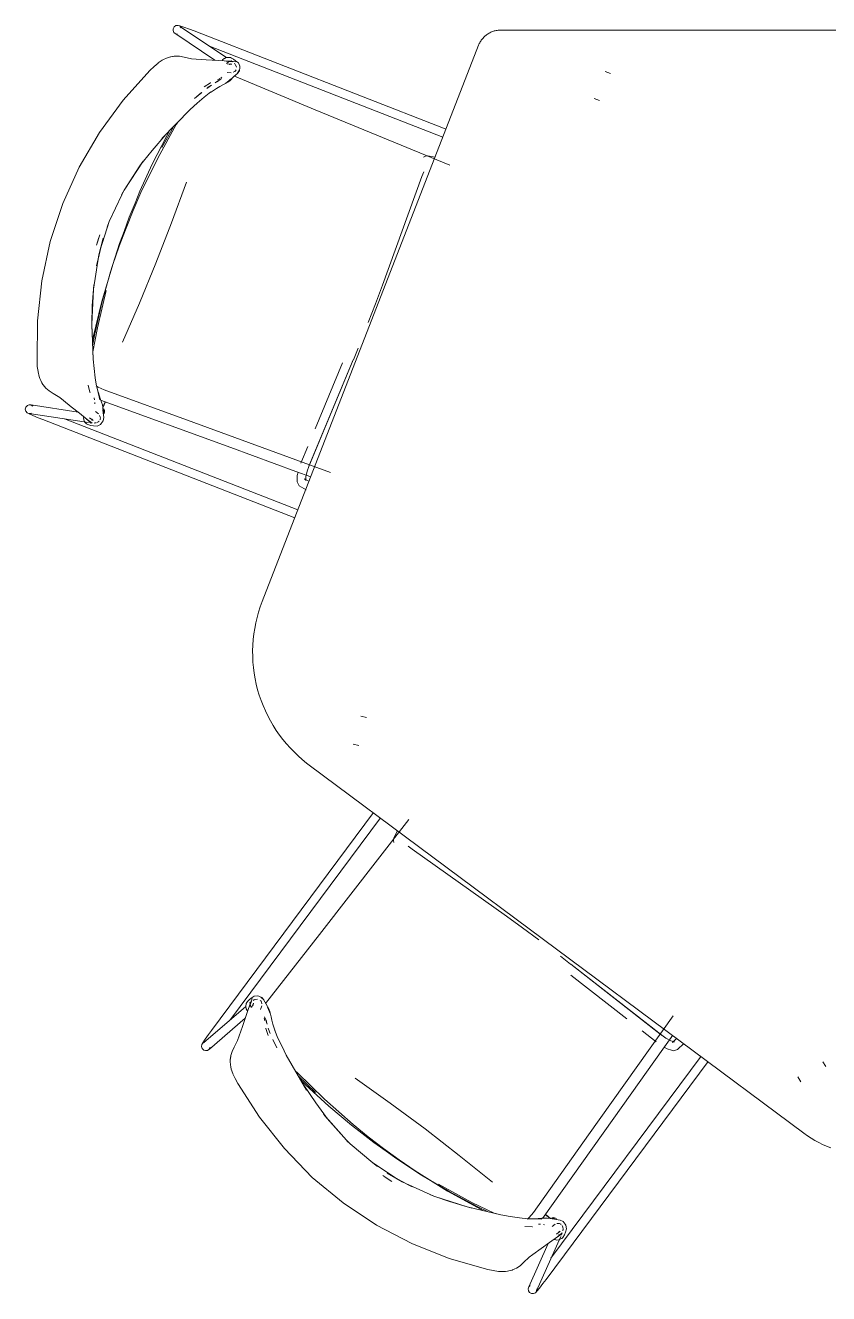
# Model space of a CAD drawing. Header units: millimetres. Extents: x 155927 to 317870, y -36033 to 97293.
# Drawn here: x 166555 to 167558, y 18613 to 20196 of the extents above; entities that cross this region are included whole.
import ezdxf

# ---------------------------------------------------------------- set-up
doc = ezdxf.new("R2010")
doc.units = ezdxf.units.MM
doc.header["$MEASUREMENT"] = 0
doc.layers.add('G-IMPT', color=8, linetype='CONTINUOUS', lineweight=9)
doc.layers.add('I-FURN', color=8, linetype='CONTINUOUS', lineweight=9)

msp = doc.modelspace()

# ---------------------------------------------------------------- linework, layer by layer
at = {"layer": 'G-IMPT'}
for p, q in [((166739.4, 20190), (166739.5, 20192.2)), ((166739.4, 20190), (166740.4, 20187.6)), ((166740.8, 20194.6), (166739.5, 20192.2)), ((166740.6, 20187.2), (166740.4, 20187.6)), ((166742.9, 20196.1), (166740.8, 20194.6)), ((166745.6, 20196.3), (166742.9, 20196.1)), ((166745.6, 20196.3), (166748, 20195.8)), ((166748, 20195.8), (166752.9, 20194.1)), ((166748, 20195.1), (166806, 20156.1)), ((166748, 20195.1), (166749.6, 20193.4)), ((166749.6, 20193.4), (166749.5, 20193.6)), ((166752.9, 20194.1), (166759.7, 20191.7)), ((166765.6, 20189.4), (166759.7, 20191.7)), ((167079.4, 20067.2), (166765.6, 20189.4)), ((166742.6, 20185.6), (166740.6, 20187.2)), ((166745, 20185.4), (166742.5, 20185.9)), ((166744.8, 20185.4), (166742.5, 20185.9)), ((166791.4, 20152.8), (166742.6, 20185.6)), ((166733.6, 20156.3), (166731.2, 20155.3)), ((166736, 20157), (166733.6, 20156.3)), ((166736, 20157), (166741.9, 20157.8)), ((166740.8, 20157.7), (166736, 20157)), ((166736, 20157), (166736.5, 20157)), ((166736.5, 20157), (166739.4, 20157.5)), ((166739.4, 20157.5), (166741.9, 20157.8)), ((166740.8, 20157.7), (166741.9, 20157.8)), ((166747.2, 20157.7), (166741.9, 20157.8)), ((166753.3, 20156.6), (166747.2, 20157.7)), ((166762.4, 20154.7), (166753.3, 20156.6)), ((166785, 20170.2), (167076.5, 20056.7)), ((166806, 20156.1), (166803.3, 20154.9)), ((166803.7, 20155.1), (166806, 20156.1)), ((166803.7, 20155.1), (166805.7, 20156)), ((166805.7, 20156), (166809.2, 20156.4)), ((166809.5, 20156.3), (166805.7, 20156)), ((166805.7, 20156), (166806, 20156.1)), ((166809.5, 20156.3), (166806, 20156.1)), ((166809.5, 20156.3), (166809.2, 20156.4)), ((166809.5, 20156.3), (166811.2, 20156)), ((166812.3, 20155.4), (166811.2, 20156)), ((166677.2, 20102.9), (166710.5, 20140.1)), ((166710.5, 20140.1), (166715.6, 20145.1)), ((166720.6, 20149.2), (166715.6, 20145.1)), ((166720.6, 20149.2), (166720.9, 20149.4)), ((166725.8, 20152.7), (166720.9, 20149.4)), ((166725.8, 20152.7), (166728.2, 20154)), ((166730.5, 20155.1), (166728.2, 20154)), ((166730.5, 20155.1), (166731.2, 20155.3)), ((166762.4, 20154.7), (166768.3, 20154.2)), ((166768.3, 20154.2), (166780.8, 20153.5)), ((166780.8, 20153.5), (166803, 20152.1)), ((166801.3, 20153.1), (166803.1, 20154.8)), ((166801.3, 20153.1), (166801.3, 20153)), ((166811.6, 20151.5), (166803, 20152.1)), ((166803.1, 20154.8), (166803.3, 20154.9)), ((166813.8, 20150.8), (166805.5, 20151.8)), ((166805.5, 20151.8), (166806.8, 20151.7)), ((166806.2, 20148.7), (166808.1, 20150.3)), ((166813.8, 20150.8), (166806.8, 20151.7)), ((166812.6, 20147.9), (166806.9, 20148.4)), ((166810.3, 20151.4), (166808.1, 20150.3)), ((166812.7, 20151.9), (166809.2, 20151.6)), ((166817.4, 20151), (166809.2, 20151.6)), ((166811.3, 20148.1), (166809.4, 20147.3)), ((166809.4, 20147.3), (166810.7, 20148)), ((166811.3, 20148.1), (166809.9, 20147.6)), ((166812.6, 20147.9), (166809.9, 20147.6)), ((166812.7, 20151.9), (166810.3, 20151.4)), ((166817.4, 20151), (166811.6, 20151.5)), ((166811.9, 20152.1), (166812.9, 20151.4)), ((166814.9, 20154.3), (166812.3, 20155.4)), ((166817.5, 20152.2), (166814.9, 20154.3)), ((166817.1, 20147.6), (166815.9, 20149)), ((166818, 20140.8), (166817.3, 20139.4)), ((166817.5, 20152.2), (166821, 20149.4)), ((166818.5, 20144.3), (166817.5, 20147.2)), ((166822.3, 20140.9), (166819.7, 20136.5)), ((166822.3, 20140.9), (166820.2, 20136.8)), ((166822.7, 20145.3), (166821, 20149.4)), ((166822.2, 20139.5), (166822.7, 20143.8)), ((166822.7, 20143.8), (166822.7, 20145.3)), ((166778.4, 20119.5), (166785.9, 20124.4)), ((166786.4, 20124.7), (166785.9, 20124.4)), ((166794.8, 20126.6), (166791.8, 20124.5)), ((166792.4, 20124.9), (166791.8, 20124.5)), ((166792.4, 20124.9), (166794.8, 20126.6)), ((166797, 20127.8), (166794.4, 20125.8)), ((166794.9, 20126.2), (166794.4, 20125.8)), ((166797.7, 20130), (166794.9, 20128.5)), ((166797, 20127.8), (166794.9, 20126.2)), ((166799.7, 20130.1), (166796.5, 20127.3)), ((166797, 20127.8), (166796.5, 20127.3)), ((166797, 20127.8), (166799.7, 20130.1)), ((166799, 20130.8), (166800.1, 20131.6)), ((166807.7, 20125.4), (166801.7, 20121.9)), ((166804.9, 20123.9), (166809.3, 20127.4)), ((166808.4, 20126.5), (166804.9, 20123.9)), ((166812, 20137), (166807, 20137.5)), ((166810.6, 20127.5), (166807.7, 20125.4)), ((166808.4, 20126.5), (166812.4, 20129.9)), ((166810, 20128), (166812.4, 20129.9)), ((166810.6, 20127.5), (166815.2, 20132.3)), ((166816.5, 20138.7), (166814.5, 20137.7)), ((166820.2, 20136.8), (166815.2, 20132.3)), ((166816, 20133), (166917, 20091)), ((166816.5, 20138.7), (166817.3, 20139.4)), ((166822.2, 20139.5), (166819.7, 20136.5)), ((166775.2, 20112.7), (166766.2, 20105.1)), ((166766.2, 20105.1), (166774.3, 20112)), ((166775.2, 20112.7), (166774.3, 20112)), ((166786.7, 20113.2), (166778.4, 20106.8)), ((166787.2, 20121.8), (166781.4, 20117.6)), ((166781.4, 20117.6), (166783.3, 20119)), ((166787.2, 20121.8), (166783.3, 20119)), ((166793.7, 20117.5), (166785.9, 20112.7)), ((166786.7, 20113.2), (166785.9, 20112.7)), ((166793.7, 20117.5), (166797.9, 20119.9)), ((166801.7, 20121.9), (166797.9, 20119.9)), ((166677.2, 20102.9), (166647.5, 20062.5)), ((166760.8, 20091.1), (166769.6, 20099)), ((166769.6, 20099), (166778.4, 20106.8)), ((166760.8, 20091.1), (166725.5, 20055)), ((166917, 20091), (167085.1, 20021.6)), ((166647.5, 20062.5), (166622.1, 20019.4)), ((166720.2, 20030.6), (166743.3, 20072.4)), ((166739.9, 20069.8), (166725.4, 20043.7)), ((166740, 20069.8), (166725.4, 20043.7)), ((166735.5, 20065.3), (166731.7, 20058.6)), ((166743.3, 20072.4), (166744.7, 20074.6)), ((166713.1, 20039.9), (166730.2, 20060.1)), ((166713.4, 20023), (166731.7, 20058.6)), ((166730.2, 20060.1), (166725.5, 20055)), ((166720.2, 20030.6), (166699.2, 19987.5)), ((166713.1, 20039.9), (166702.4, 20026.7)), ((167052.2, 20031.9), (167054.8, 20033)), ((167054.8, 20033), (167057.3, 20033.6)), ((167066.8, 20031.7), (167057.3, 20033.6)), ((166601.5, 19973.8), (166622.1, 20019.4)), ((166702.1, 20026.9), (166678.1, 19990.6)), ((166697.8, 20021), (166678.1, 19990.6)), ((166678.4, 19990.4), (166697.8, 20021)), ((166702.1, 20026.9), (166697.8, 20021)), ((166697.8, 20021), (166702.4, 20026.7)), ((166713.4, 20023), (166698, 19989.3)), ((167050.1, 20007.7), (167052.6, 20013.6)), ((166756.1, 20000.5), (166737.4, 19950)), ((167050.1, 20007.7), (167000.8, 19872)), ((166675.2, 19984.8), (166659.5, 19951.3)), ((166675.1, 19984.9), (166678.4, 19990.4)), ((166675.1, 19984.9), (166676.7, 19988)), ((166675.2, 19984.8), (166677, 19988.6)), ((166699.2, 19987.5), (166689.6, 19965.4)), ((166691.8, 19974.2), (166698, 19989.3)), ((166601.5, 19973.8), (166585.8, 19926.4)), ((166691.8, 19974.2), (166684.6, 19956.8)), ((166659.5, 19951.3), (166648.2, 19916)), ((166659.5, 19951.3), (166656.9, 19944.3)), ((166659.5, 19951.3), (166656.9, 19944.3)), ((166678.1, 19939.1), (166684.6, 19956.8)), ((166680.6, 19943.1), (166689.6, 19965.4)), ((166717.8, 19899.6), (166737.4, 19950)), ((166643.6, 19922), (166647.8, 19934.9)), ((166672.1, 19920.5), (166680.6, 19943.1)), ((166672.5, 19923.8), (166678.1, 19939.1)), ((166575.4, 19877.4), (166585.8, 19926.4)), ((166646.8, 19931.7), (166643.6, 19922)), ((166646.6, 19909.8), (166652.2, 19930.8)), ((166646.6, 19909.8), (166649.5, 19920.8)), ((166647, 19909.9), (166649.5, 19920.8)), ((166648.2, 19916), (166649.5, 19920.8)), ((166652.2, 19930.8), (166649.5, 19920.8)), ((166661, 19888.5), (166672.5, 19923.8)), ((166664.3, 19897.8), (166672.1, 19920.5)), ((166646.6, 19909.8), (166639.8, 19866.8)), ((166643.9, 19896), (166647, 19909.9)), ((166643.9, 19896), (166645.3, 19903.1)), ((166650.4, 19849.9), (166661, 19888.5)), ((166664.3, 19897.8), (166650.5, 19851.8)), ((166717.8, 19899.6), (166697.3, 19849.7)), ((166575.4, 19877.4), (166570, 19827.6)), ((166639.8, 19866.8), (166640.4, 19872.2)), ((166640.4, 19872.2), (166639.9, 19866.7)), ((167000.8, 19872), (166992.1, 19848.7)), ((166638, 19823.3), (166639.8, 19866.8)), ((166639.8, 19866.8), (166638.4, 19846.2)), ((166638.4, 19846.2), (166639.9, 19866.7)), ((166644.8, 19818.9), (166655.9, 19865.2)), ((166655.9, 19865.2), (166644.8, 19818.8)), ((166638, 19823.3), (166638.4, 19846.2)), ((166638, 19823.3), (166638.4, 19846.2)), ((166650.5, 19851.8), (166639.3, 19805.4)), ((166641.7, 19811.3), (166650.4, 19849.9)), ((166676.1, 19800.9), (166697.3, 19849.7)), ((166992.1, 19848.7), (166983.2, 19825.2)), ((166570, 19827.6), (166569.4, 19777.5)), ((166638, 19817.1), (166638, 19823.3)), ((166638, 19817.1), (166638, 19823.3)), ((166638, 19823.3), (166639.5, 19779.8)), ((166641.7, 19811.3), (166638.9, 19796.2)), ((166644.8, 19818.9), (166639.2, 19788.6)), ((166639.2, 19788.6), (166644.8, 19818.8)), ((166639.3, 19805.4), (166638.7, 19802.2)), ((166964.6, 19778.9), (166970.5, 19793.5)), ((166569.4, 19777.5), (166569.8, 19770.6)), ((166639.1, 19790), (166639.5, 19779.8)), ((166639.1, 19790), (166639.6, 19779.8)), ((166640.7, 19768), (166639.6, 19779.8)), ((166909.1, 19645.6), (166964.4, 19778.8)), ((166909.1, 19645.9), (166964.4, 19778.8)), ((166569.8, 19770.6), (166570.7, 19764.2)), ((166570.8, 19763.8), (166570.7, 19764.2)), ((166570.8, 19763.8), (166572.1, 19758.1)), ((166640.7, 19768), (166642, 19756.3)), ((166917, 19692.8), (166951.1, 19774.9)), ((166572.1, 19758.1), (166573, 19755.5)), ((166574, 19753.1), (166573, 19755.5)), ((166575.5, 19750.2), (166574, 19753.1)), ((166576.8, 19748), (166575.5, 19750.2)), ((166576.8, 19748), (166577.1, 19747.7)), ((166577.1, 19747.7), (166578.9, 19745.3)), ((166580.6, 19743.4), (166578.9, 19745.3)), ((166635.5, 19738.2), (166633.3, 19747)), ((166642, 19756.3), (166643.7, 19746)), ((166643.3, 19746.4), (166645.7, 19744.8)), ((166645.9, 19738.1), (166643.5, 19746.9)), ((166643.5, 19746.9), (166643.7, 19746)), ((166645.7, 19744.8), (166653.4, 19741.3)), ((166580.6, 19743.4), (166584.5, 19739.9)), ((166589.7, 19736.7), (166584.5, 19739.9)), ((166589.7, 19736.7), (166597.8, 19731.8)), ((166597.8, 19731.8), (166602.4, 19728.2)), ((166612.1, 19720.3), (166602.4, 19728.2)), ((166635.7, 19737.7), (166635.5, 19738.2)), ((166640.8, 19731.5), (166641, 19730.8)), ((166641.4, 19728.9), (166641, 19730.8)), ((166647.8, 19729), (166645.6, 19738.7)), ((166647.4, 19733.5), (166645.6, 19738.7)), ((166647.8, 19729), (166645.9, 19738.1)), ((166647.4, 19733.5), (166648.9, 19729.4)), ((166651, 19722.8), (166648.9, 19729.4)), ((166648.9, 19728.4), (166811.5, 19669.2)), ((166653.4, 19741.3), (166765.1, 19700.7)), ((166555.5, 19719.7), (166554.8, 19717.1)), ((166555.5, 19714.5), (166554.8, 19717.1)), ((166555.5, 19719.7), (166556.9, 19721.4)), ((166557.2, 19712.5), (166555.5, 19714.5)), ((166557.4, 19721.6), (166556.9, 19721.4)), ((166559.4, 19711.3), (166557.2, 19712.5)), ((166557.4, 19721.6), (166559.7, 19722.6)), ((166559.7, 19722.6), (166559.3, 19722.5)), ((166562.3, 19722.5), (166559.7, 19722.6)), ((166564.2, 19721), (166562, 19722.3)), ((166564, 19721.2), (166562, 19722.3)), ((166562.3, 19722.5), (166620.6, 19713.6)), ((166622.4, 19712.1), (166612.1, 19720.3)), ((166641.8, 19725.3), (166641.8, 19723.8)), ((166646.2, 19711.4), (166642.3, 19714.4)), ((166651.7, 19719.2), (166651, 19722.8)), ((166651.6, 19719.6), (166654.6, 19726.3)), ((166651.6, 19719.6), (166654.1, 19725.4)), ((166654.9, 19726.2), (166651.7, 19718.8)), ((166651.7, 19719.2), (166652, 19713.9)), ((166652.8, 19706.7), (166651.8, 19716.1)), ((166652, 19713.9), (166651.8, 19716.1)), ((166564.1, 19709.2), (166559.4, 19711.3)), ((166559.8, 19711.8), (166562.2, 19712)), ((166633.8, 19700.6), (166559.8, 19711.8)), ((166561.9, 19711.9), (166562.2, 19712)), ((166570.8, 19706.4), (166564.1, 19709.2)), ((166570.8, 19706.4), (166576.6, 19704.1)), ((166891.4, 19581.5), (166576.6, 19704.1)), ((166895.4, 19591.7), (166603.9, 19705.1)), ((166631.9, 19704.3), (166622.4, 19712.1)), ((166627.5, 19706.7), (166627.5, 19706.8)), ((166627.7, 19704.2), (166627.5, 19706.8)), ((166627.5, 19706.8), (166627.7, 19704)), ((166627.5, 19706.7), (166627.7, 19704)), ((166627.7, 19704.2), (166627.7, 19704)), ((166628.8, 19701.6), (166627.7, 19704)), ((166628.8, 19701.6), (166628.9, 19701.3)), ((166631.1, 19698.9), (166628.9, 19701.3)), ((166631.4, 19698.8), (166631.1, 19698.9)), ((166636.2, 19700.9), (166631.4, 19704.8)), ((166638.3, 19699.9), (166631.4, 19704.8)), ((166631.4, 19698.8), (166632.8, 19697.9)), ((166631.9, 19704.3), (166638.3, 19699.9)), ((166636.7, 19696.6), (166632.8, 19697.9)), ((166634.3, 19702.4), (166636.2, 19700.9)), ((166634.3, 19702.4), (166636.7, 19699.9)), ((166639.4, 19702.9), (166634.8, 19706.4)), ((166635.3, 19701.8), (166636.7, 19699.9)), ((166637.2, 19700.1), (166635.3, 19700.4)), ((166636.7, 19696.6), (166640, 19696.4)), ((166637.6, 19704.9), (166638.2, 19703.6)), ((166637.6, 19704.9), (166637.9, 19704.1)), ((166639.4, 19702.9), (166637.8, 19704.6)), ((166638.2, 19703.6), (166637.8, 19704.6)), ((166641, 19699.9), (166642.8, 19700.1)), ((166641.5, 19700.1), (166642.8, 19700.1)), ((166642.7, 19700.1), (166642.8, 19700.1)), ((166646.5, 19701.8), (166643.5, 19700.1)), ((166644.5, 19696.1), (166648.6, 19698)), ((166645.2, 19701.2), (166646.9, 19702.3)), ((166645.2, 19701.2), (166645.8, 19701.5)), ((166646.9, 19702.3), (166645.8, 19701.5)), ((166648.4, 19707.1), (166647.6, 19709.4)), ((166648.1, 19703.9), (166648.2, 19704.5)), ((166648.5, 19706.4), (166648.2, 19704.5)), ((166648.4, 19707.1), (166648.5, 19706.4)), ((166648.6, 19698), (166649.5, 19699.1)), ((166649.5, 19699.1), (166652.1, 19702.6)), ((166652.8, 19706.7), (166652.1, 19702.6)), ((166936, 19638), (166765.1, 19700.7)), ((166644.5, 19696.1), (166640, 19696.4)), ((166892.7, 19639.5), (166811.5, 19669.2)), ((166899.1, 19649.9), (166907.6, 19670.4)), ((166911.6, 19632.6), (166892.7, 19639.5)), ((166894.5, 19634.5), (166894.2, 19628.6)), ((166895.5, 19638.6), (166894.5, 19634.5)), ((166907, 19639.6), (166905.3, 19632.8)), ((166909.1, 19645.6), (166907, 19639.6)), ((166894.2, 19628.6), (166894.3, 19626.3)), ((166895.5, 19623.8), (166894.3, 19626.3)), ((166896.9, 19621.6), (166895.5, 19623.8)), ((166896.9, 19621.6), (166905.4, 19616.5)), ((166903.7, 19630.2), (166905.2, 19628.6)), ((166903.7, 19630.2), (166909.4, 19626.8)), ((166905.2, 19628.6), (166904.4, 19630.3)), ((166905, 19628), (166904.4, 19630.3)), ((166905.3, 19632.8), (166905, 19628)), ((166989.8, 19213.7), (166787.3, 18941.5)), ((166811, 18955.1), (166998.5, 19207.2)), ((166922.3, 19061.5), (167033.8, 19205.1)), ((167019.8, 19191.3), (167014.9, 19181.5)), ((167014.8, 19178.9), (167014.9, 19181.5)), ((167015.1, 19176.1), (167014.8, 19178.9)), ((167038, 19167.7), (167032.9, 19171.6)), ((167038, 19167.7), (167155.7, 19084.2)), ((167155.7, 19084.2), (167175.9, 19069.6)), ((167175.9, 19069.6), (167196.1, 19054.8)), ((166855, 18975.2), (166922.3, 19061.5)), ((167235.9, 19024.5), (167223.1, 19034.4)), ((167349.7, 18935.8), (167236, 19024.4)), ((167349.4, 18935.8), (167236, 19024.4)), ((167306.2, 18955.9), (167236.1, 19010.5)), ((166836.9, 18981.7), (166840.6, 18984.3)), ((166845, 18984.9), (166840.6, 18984.3)), ((166846.4, 18984.5), (166845, 18984.9)), ((166850.4, 18982.9), (166846.4, 18984.5)), ((166777.2, 18926.1), (166830.2, 18971.6)), ((166830.8, 18975.1), (166830.1, 18971.3)), ((166830.8, 18975.1), (166830.1, 18971.6)), ((166830.1, 18971.3), (166830.7, 18974.8)), ((166830.5, 18969.1), (166830.1, 18971.6)), ((166830.1, 18971.3), (166830.1, 18971.6)), ((166830.1, 18971.6), (166830.5, 18968.7)), ((166830.5, 18969.1), (166830.1, 18971.3)), ((166830.6, 18968.5), (166830.5, 18968.7)), ((166831.8, 18966.3), (166830.6, 18968.5)), ((166830.8, 18975.1), (166830.7, 18974.8)), ((166830.8, 18975.1), (166831.6, 18976.6)), ((166832.4, 18977.6), (166831.6, 18976.6)), ((166834.2, 18979.7), (166832.4, 18977.6)), ((166836, 18975.8), (166833.2, 18967.7)), ((166837.3, 18977.8), (166834.1, 18970)), ((166834.1, 18970), (166834.6, 18971.2)), ((166836.9, 18981.7), (166834.2, 18979.7)), ((166837.3, 18977.8), (166834.6, 18971.2)), ((166835, 18975.8), (166836.5, 18977)), ((166838.1, 18981.3), (166835.3, 18973.6)), ((166836, 18977), (166835.3, 18973.6)), ((166836, 18977), (166835.8, 18974.6)), ((166835.8, 18974.6), (166836.2, 18972.1)), ((166838.1, 18981.3), (166836, 18975.8)), ((166837.2, 18970.3), (166836.2, 18972.1)), ((166839.8, 18975.8), (166837.8, 18970.5)), ((166839.2, 18974.7), (166839.3, 18973.2)), ((166839.2, 18974.7), (166839.5, 18972.6)), ((166839.5, 18972.6), (166839.2, 18974)), ((166839.8, 18975.8), (166839.3, 18973.2)), ((166839.6, 18979), (166841.2, 18980.1)), ((166841.2, 18980.1), (166839.6, 18979.2)), ((166844.8, 18980.6), (166841.8, 18980.4)), ((166848.1, 18979.1), (166849.2, 18978.1)), ((166850.2, 18972.4), (166848.4, 18967.7)), ((166849.1, 18983.3), (166852.6, 18979.7)), ((166849.1, 18983.3), (166852.5, 18980.2)), ((166849.7, 18977.1), (166849.2, 18978.1)), ((166849.7, 18977.1), (166850.1, 18974.9)), ((166850.4, 18982.9), (166852.6, 18979.7)), ((166852.5, 18980.2), (166855.5, 18974.2)), ((166858.9, 18968.5), (166855.5, 18974.2)), ((166859.3, 18966), (166857.1, 18970.8)), ((166860.9, 18962), (166857.1, 18970.8)), ((166858.9, 18968.5), (166860.2, 18965.1)), ((166829.5, 18956.7), (166784.9, 18918.3)), ((166826, 18946.6), (166833.2, 18967.7)), ((166831.8, 18966.3), (166831.9, 18966.2)), ((166853.1, 18956.7), (166853.8, 18953.6)), ((166855.1, 18955.4), (166853.5, 18958.7)), ((166853.5, 18958.7), (166855.3, 18954.8)), ((166855.1, 18955.4), (166855.3, 18954.8)), ((166855.1, 18955.4), (166856, 18953)), ((166855.1, 18955.4), (166856.2, 18952.4)), ((166856.6, 18950.2), (166855.6, 18953)), ((166855.6, 18953), (166856.8, 18949.6)), ((166856, 18953), (166856.2, 18952.4)), ((166859.3, 18966), (166860.9, 18962)), ((166860.2, 18965.1), (166862, 18958.4)), ((166862, 18958.4), (166862.8, 18954.2)), ((166864, 18949.5), (166862.8, 18954.2)), ((167364.1, 18959.7), (167258.4, 18811.4)), ((166787.3, 18941.5), (166783.6, 18936.4)), ((166821.9, 18934.8), (166826, 18946.6)), ((166855.2, 18944.5), (166855.3, 18943.9)), ((166858.1, 18935.3), (166855.3, 18943.9)), ((166856.6, 18950.2), (166856.8, 18949.6)), ((166858.3, 18944.4), (166860.7, 18937.7)), ((166858.3, 18944.4), (166859.9, 18939.9)), ((166860.7, 18937.7), (166859.9, 18939.9)), ((166864, 18949.5), (166866.7, 18940.8)), ((166866.4, 18941.6), (166866.7, 18940.8)), ((166866.4, 18941.6), (166870.4, 18932)), ((167342.9, 18927.2), (167325.4, 18940.9)), ((166775.3, 18924), (166774.9, 18921.4)), ((166774.9, 18921.4), (166775.7, 18918.9)), ((166775.3, 18924), (166776.5, 18926.2)), ((166776.5, 18926.2), (166779.4, 18930.5)), ((166777.2, 18926.1), (166779.2, 18927.1)), ((166779.2, 18927.1), (166779, 18927.1)), ((166779.4, 18930.5), (166783.6, 18936.4)), ((166815.7, 18920.9), (166813, 18915.4)), ((166819.9, 18929.2), (166815.7, 18920.9)), ((166819.9, 18929.2), (166821.9, 18934.8)), ((166863.8, 18930.4), (166868.8, 18919.8)), ((166863.8, 18930.4), (166864.2, 18929.4)), ((166868.8, 18919.8), (166864.2, 18929.4)), ((166875.5, 18921.4), (166870.4, 18932)), ((166880.8, 18910.8), (166875.5, 18921.4)), ((167349.7, 18935.8), (167354.9, 18932.1)), ((167363.5, 18935.6), (167351.2, 18918.3)), ((167352.7, 18920.8), (167356.5, 18918.7)), ((167354.9, 18932.1), (167361, 18928.7)), ((167361, 18928.7), (167365.6, 18927.2)), ((167363.1, 18926.5), (167368.7, 18931.8)), ((167363.1, 18926.5), (167365, 18927.5)), ((167365, 18927.5), (167363.2, 18927.1)), ((167365.6, 18927.2), (167363.2, 18927.1)), ((167369.6, 18917.6), (167377.5, 18925.2)), ((166775.7, 18918.9), (166777.7, 18917.1)), ((166779.8, 18916.4), (166777.7, 18917.1)), ((166779.8, 18916.4), (166782.4, 18916.7)), ((166782.8, 18916.8), (166782.4, 18916.7)), ((166784.9, 18918.3), (166782.8, 18916.8)), ((166785.7, 18920.6), (166784.6, 18918.3)), ((166785.7, 18920.3), (166784.6, 18918.3)), ((166810.7, 18904.3), (166811.5, 18910.3)), ((166811.3, 18909.2), (166810.7, 18904.3)), ((166810.8, 18904.8), (166811.1, 18907.8)), ((166811.1, 18907.8), (166811.5, 18910.3)), ((166811.3, 18909.2), (166811.5, 18910.3)), ((166813, 18915.4), (166811.5, 18910.3)), ((166880.8, 18910.8), (166906.2, 18867.2)), ((167398.9, 18909.3), (167211.4, 18657.3)), ((167351.2, 18918.3), (167301.1, 18847.8)), ((167356.5, 18918.7), (167362.1, 18916.8)), ((167362.1, 18916.8), (167364.4, 18916.3)), ((167367.1, 18916.8), (167364.4, 18916.3)), ((167369.6, 18917.6), (167367.1, 18916.8)), ((166810.7, 18904.3), (166810.8, 18904.8)), ((166810.7, 18904.3), (166810.8, 18901.9)), ((166810.8, 18901.9), (166811.1, 18899.3)), ((166811.1, 18898.6), (166811.1, 18899.3)), ((166811.1, 18898.6), (166811.5, 18896)), ((166812.1, 18893.4), (166811.5, 18896)), ((166812.1, 18893.4), (166814, 18887.8)), ((166894.2, 18888.9), (166892.4, 18890.9)), ((167407.6, 18902.8), (167205.2, 18630.6)), ((166814.2, 18887.4), (166814, 18887.8)), ((166814.2, 18887.4), (166816.8, 18881.5)), ((166820.2, 18875.3), (166816.8, 18881.5)), ((166847.3, 18833.3), (166820.2, 18875.3)), ((166928.4, 18855.6), (166894.2, 18888.9)), ((166895.8, 18885.1), (166917.2, 18864.1)), ((166895.8, 18885.1), (166917.2, 18864.1)), ((166899, 18879.6), (166904.5, 18874.1)), ((166933.9, 18847.1), (166904.5, 18874.1)), ((166966.9, 18882.2), (167010.7, 18850.9)), ((166917.6, 18851.3), (166902.6, 18873.1)), ((166902.6, 18873.1), (166906.2, 18867.2)), ((166917.6, 18851.3), (166927.5, 18837.4)), ((166928.4, 18855.6), (166964.4, 18824)), ((166933.9, 18847.1), (166962.4, 18823.3)), ((167054.1, 18818.6), (167010.7, 18850.9)), ((167200.9, 18706.8), (167301.1, 18847.8)), ((166847.3, 18833.3), (166878.4, 18794)), ((166927.2, 18837.2), (166931.7, 18831.5)), ((166927.2, 18837.2), (166955.8, 18804.4)), ((166931.7, 18831.5), (166927.5, 18837.4)), ((166956.1, 18804.7), (166931.7, 18831.5)), ((166931.7, 18831.5), (166955.8, 18804.4)), ((166975.3, 18813.3), (166962.4, 18823.3)), ((166964.4, 18824), (166983.2, 18808.9)), ((166975.3, 18813.3), (166990.1, 18801.7)), ((167054.1, 18818.6), (167096.8, 18785.6)), ((167189.6, 18714.5), (167258.4, 18811.4)), ((166960.5, 18800), (166956.1, 18804.7)), ((166960.5, 18800), (166956.6, 18803.6)), ((166960.6, 18800.1), (166957.5, 18802.9)), ((166960.6, 18800.1), (166988.8, 18776.1)), ((167002.3, 18794.2), (166983.2, 18808.9)), ((167005.5, 18790.8), (166990.1, 18801.7)), ((167021.8, 18780.1), (167002.3, 18794.2)), ((166878.4, 18794), (166913.2, 18758)), ((167018.8, 18781.3), (167005.5, 18790.8)), ((167049.8, 18760.9), (167018.8, 18781.3)), ((167041.7, 18766.5), (167021.8, 18780.1)), ((167138.2, 18752.2), (167096.8, 18785.6)), ((166988.8, 18776.1), (167019.8, 18755.9)), ((166988.8, 18776.1), (166994.9, 18771.7)), ((166988.8, 18776.1), (166994.9, 18771.7)), ((167025.4, 18752.6), (167006.6, 18763.6)), ((167006.6, 18763.6), (167015.5, 18758.4)), ((167041.7, 18766.5), (167082.3, 18741.1)), ((166951.7, 18726.2), (166913.2, 18758)), ((167012.8, 18753), (167001.5, 18760.5)), ((167004.3, 18758.6), (167012.8, 18753)), ((167019.8, 18755.9), (167015.5, 18758.4)), ((167025.4, 18752.6), (167015.5, 18758.4)), ((167025.4, 18753.1), (167015.5, 18758.4)), ((167037.9, 18746.4), (167025.4, 18753.1)), ((167025.4, 18752.6), (167065, 18734.7)), ((167037.9, 18746.4), (167031.4, 18749.6)), ((167084.1, 18740.5), (167049.8, 18760.9)), ((167112.6, 18726.8), (167070.9, 18749.8)), ((167070.9, 18749.8), (167112.7, 18726.8)), ((167065, 18734.7), (167060, 18736.6)), ((167060, 18736.6), (167065.1, 18734.8)), ((167106.5, 18721.4), (167065, 18734.7)), ((167065, 18734.7), (167084.5, 18727.9)), ((167084.5, 18727.9), (167065.1, 18734.8)), ((167082.3, 18741.1), (167124.1, 18718)), ((167119.1, 18721.8), (167084.1, 18740.5)), ((166951.7, 18726.2), (166993.3, 18698.5)), ((167106.5, 18721.4), (167084.5, 18727.9)), ((167106.5, 18721.5), (167084.5, 18727.9)), ((167112.4, 18719.7), (167106.5, 18721.5)), ((167112.4, 18719.7), (167106.5, 18721.4)), ((167106.5, 18721.4), (167148.9, 18711.4)), ((167112.6, 18726.8), (167140.3, 18713.4)), ((167140.3, 18713.4), (167112.7, 18726.8)), ((167119.1, 18721.8), (167132.9, 18715.1)), ((167124.1, 18718), (167127, 18716.5)), ((167138.9, 18713.7), (167148.9, 18711.4)), ((167138.9, 18713.7), (167148.9, 18711.4)), ((167160.5, 18709.3), (167148.9, 18711.4)), ((167160.5, 18709.3), (167172.2, 18707.5)), ((167172.2, 18707.5), (167182.6, 18706.4)), ((167190.8, 18706.5), (167181.7, 18706.5)), ((167181.7, 18706.5), (167182.6, 18706.4)), ((167182, 18706.1), (167184.3, 18708)), ((167184.3, 18708), (167189.6, 18714.5)), ((167195.6, 18706.7), (167190.1, 18706.3)), ((167200.1, 18705.9), (167190.1, 18706.3)), ((167200.1, 18705.9), (167190.8, 18706.5)), ((167195.6, 18706.7), (167199.9, 18707.1)), ((167195.8, 18699.8), (167196.5, 18699.8)), ((167198.4, 18699.7), (167196.5, 18699.8)), ((167206.8, 18707.3), (167199.9, 18707.1)), ((167202, 18699.2), (167203.4, 18698.8)), ((167210, 18707.1), (167204.6, 18711.5)), ((167210.1, 18707.1), (167204.6, 18711.5)), ((167205.2, 18711.5), (167210.9, 18706.9)), ((167210.5, 18707), (167206.8, 18707.3)), ((167210.5, 18707), (167215.7, 18705.9)), ((167216.6, 18699.7), (167212.7, 18696.7)), ((167222.9, 18704.8), (167213.5, 18706.3)), ((167215.7, 18705.9), (167213.5, 18706.3)), ((167221.3, 18700.7), (167218.9, 18700.5)), ((167221.3, 18700.7), (167222, 18700.6)), ((167222, 18700.6), (167223.8, 18699.8)), ((167222.9, 18704.8), (167226.6, 18703)), ((167224.3, 18699.5), (167223.8, 18699.8)), ((167229.3, 18699.6), (167226.6, 18703)), ((167230.1, 18698.4), (167229.3, 18699.6)), ((167037.7, 18675.5), (166993.3, 18698.5)), ((167187.9, 18696.5), (167178.9, 18696.7)), ((167188.5, 18696.5), (167187.9, 18696.5)), ((167223.5, 18684.4), (167193.3, 18616.5)), ((167219.6, 18684), (167209.6, 18676.9)), ((167223, 18690.8), (167218.4, 18687.3)), ((167225.5, 18689), (167219.1, 18683.6)), ((167224, 18687.2), (167219.1, 18683.6)), ((167219.6, 18684), (167225.5, 18689)), ((167220.5, 18689.7), (167222, 18689.9)), ((167220.5, 18689.7), (167221.5, 18689.7)), ((167223, 18690.8), (167220.9, 18689.7)), ((167222, 18689.9), (167220.9, 18689.7)), ((167222.9, 18686.6), (167220.9, 18686.4)), ((167222.1, 18685.9), (167225.2, 18687.5)), ((167222.1, 18685.9), (167224, 18687.2)), ((167222.9, 18686.6), (167225.2, 18687.5)), ((167225.1, 18688), (167224.3, 18686.2)), ((167224.8, 18682), (167226.1, 18683.2)), ((167225.1, 18688), (167225.4, 18688.9)), ((167225.1, 18688), (167225.4, 18688.9)), ((167226.2, 18696), (167225.5, 18697.9)), ((167225.5, 18697.9), (167226, 18696.6)), ((167225.9, 18697.4), (167226.7, 18694.1)), ((167226.2, 18696), (167226, 18696.6)), ((167228.3, 18686.6), (167226.1, 18683.2)), ((167226.2, 18692.2), (167226.6, 18693.4)), ((167226.2, 18691.6), (167226.6, 18693.4)), ((167228.3, 18686.6), (167229.4, 18689.8)), ((167230.9, 18694), (167229.4, 18689.8)), ((167230.9, 18694), (167230.1, 18698.4)), ((167037.7, 18675.5), (167084.3, 18657)), ((167183.7, 18621.7), (167207.7, 18675.6)), ((167199, 18669.2), (167188.8, 18661.9)), ((167209.6, 18676.9), (167199, 18669.2)), ((167216.1, 18680.4), (167216, 18680.5)), ((167218.6, 18679.9), (167216, 18680.5)), ((167216, 18680.5), (167218.8, 18679.9)), ((167216.1, 18680.4), (167218.8, 18679.9)), ((167218.6, 18679.9), (167218.8, 18679.9)), ((167221.4, 18680.3), (167218.8, 18679.9)), ((167221.4, 18680.3), (167221.7, 18680.3)), ((167224.6, 18681.8), (167221.7, 18680.3)), ((167224.8, 18682), (167224.6, 18681.8)), ((167084.3, 18657), (167132.5, 18643.2)), ((167177.2, 18651.9), (167172.8, 18647.8)), ((167177.2, 18651.9), (167184.1, 18658.4)), ((167184.1, 18658.4), (167188.8, 18661.9)), ((167132.5, 18643.2), (167139.3, 18641.7)), ((167139.3, 18641.7), (167145.7, 18640.8)), ((167146, 18640.8), (167145.7, 18640.8)), ((167146, 18640.8), (167151.9, 18640.6)), ((167151.9, 18640.6), (167154.6, 18640.8)), ((167157.2, 18641.1), (167154.6, 18640.8)), ((167160.5, 18641.8), (167157.2, 18641.1)), ((167162.8, 18642.4), (167160.5, 18641.8)), ((167162.8, 18642.4), (167163.3, 18642.6)), ((167163.3, 18642.6), (167166.1, 18643.8)), ((167168.4, 18644.9), (167166.1, 18643.8)), ((167168.4, 18644.9), (167172.8, 18647.8)), ((167183.7, 18621.7), (167182.8, 18619.2)), ((167185.6, 18623.1), (167183.7, 18621.4)), ((167185.4, 18623), (167183.7, 18621.4)), ((167196.9, 18619.9), (167193.6, 18615.9)), ((167201.4, 18625.6), (167196.9, 18619.9)), ((167201.4, 18625.6), (167205.2, 18630.6)), ((167183.2, 18616.7), (167182.8, 18619.2)), ((167182.8, 18619.2), (167182.9, 18618.8)), ((167183.2, 18616.7), (167183.3, 18616.3)), ((167184.6, 18614.4), (167183.3, 18616.3)), ((167184.6, 18614.4), (167186.9, 18613.1)), ((167189.5, 18613), (167186.9, 18613.1)), ((167191.9, 18614.2), (167189.5, 18613)), ((167193.6, 18615.9), (167191.9, 18614.2)), ((167193.3, 18616.5), (167193.7, 18618.8)), ((167193.8, 18618.5), (167193.7, 18618.8))]:
    msp.add_line(p, q, dxfattribs=at)
at = {"layer": 'I-FURN'}
for p, q in [((167136.1, 20187.7), (167135.1, 20187.1)), ((167137.2, 20188.1), (167136.1, 20187.7)), ((167138.4, 20188.6), (167137.2, 20188.1)), ((167139.5, 20189), (167138.4, 20188.6)), ((167140.6, 20189.3), (167139.5, 20189)), ((167141.8, 20189.6), (167140.6, 20189.3)), ((167143, 20189.9), (167141.8, 20189.6)), ((167144.1, 20190.1), (167143, 20189.9)), ((167145.3, 20190.3), (167144.1, 20190.1)), ((167146.5, 20190.4), (167145.3, 20190.3)), ((167147.7, 20190.5), (167146.5, 20190.4)), ((167148.9, 20190.5), (167147.7, 20190.5)), ((168102.4, 20190.5), (167148.9, 20190.5)), ((167121.4, 20172.5), (167121, 20171.4)), ((167121.9, 20173.6), (167121.4, 20172.5)), ((167122.5, 20174.6), (167121.9, 20173.6)), ((167123, 20175.7), (167122.5, 20174.6)), ((167123.7, 20176.7), (167123, 20175.7)), ((167124.3, 20177.7), (167123.7, 20176.7)), ((167125.1, 20178.7), (167124.3, 20177.7)), ((167125.8, 20179.6), (167125.1, 20178.7)), ((167126.6, 20180.5), (167125.8, 20179.6)), ((167127.4, 20181.4), (167126.6, 20180.5)), ((167128.3, 20182.3), (167127.4, 20181.4)), ((167129.1, 20183.1), (167128.3, 20182.3)), ((167130.1, 20183.8), (167129.1, 20183.1)), ((167131, 20184.6), (167130.1, 20183.8)), ((167132, 20185.3), (167131, 20184.6)), ((167133, 20185.9), (167132, 20185.3)), ((167134, 20186.5), (167133, 20185.9)), ((167135.1, 20187.1), (167134, 20186.5)), ((167121, 20171.4), (166850.7, 19477.1)), ((167279.1, 20138.9), (167285.8, 20136.3)), ((167265.5, 20105.2), (167272.2, 20102.5)), ((166652.7, 19717.6), (166651.8, 19716.4)), ((166652.7, 19717.6), (166651.9, 19715.2)), ((166652.7, 19717.6), (166651.9, 19715.7)), ((166652.7, 19717.6), (166651.9, 19716.1)), ((166652.7, 19717.6), (166652.1, 19714.8)), ((166652.7, 19717.6), (166653.2, 19716.6)), ((166652.7, 19717.6), (166653.2, 19712)), ((166653.2, 19716.6), (166653.6, 19715.4)), ((166653.2, 19712), (166653.2, 19716.6)), ((166653.2, 19712), (166653.6, 19715.4)), ((166653.2, 19712), (166653.7, 19714.3)), ((166653.2, 19712), (166653.6, 19713.1)), ((166653.7, 19714.3), (166653.6, 19715.4)), ((166653.6, 19713.1), (166653.7, 19714.3)), ((166652.1, 19710.8), (166653.2, 19712)), ((166850.7, 19477.1), (166848.2, 19470.6)), ((166846.1, 19463.9), (166844.2, 19457.1)), ((166848.2, 19470.6), (166846.1, 19463.9)), ((166841.3, 19443.4), (166840.2, 19436.5)), ((166842.6, 19450.3), (166841.3, 19443.4)), ((166844.2, 19457.1), (166842.6, 19450.3)), ((166839.4, 19429.5), (166838.9, 19422.5)), ((166840.2, 19436.5), (166839.4, 19429.5)), ((166838.9, 19422.5), (166838.7, 19415.5)), ((166838.7, 19415.5), (166838.8, 19408.5)), ((166838.8, 19408.5), (166839.1, 19401.5)), ((166839.1, 19401.5), (166839.7, 19394.5)), ((166839.7, 19394.5), (166840.6, 19387.6)), ((166840.6, 19387.6), (166841.8, 19380.7)), ((166841.8, 19380.7), (166843.3, 19373.8)), ((166843.3, 19373.8), (166845, 19367)), ((166845, 19367), (166847, 19360.3)), ((166847, 19360.3), (166849.3, 19353.6)), ((166849.3, 19353.6), (166851.8, 19347.1)), ((166851.8, 19347.1), (166854.6, 19340.7)), ((166854.6, 19340.7), (166857.6, 19334.3)), ((166857.6, 19334.3), (166860.9, 19328.2)), ((166973.9, 19334.1), (166980.8, 19332.2)), ((166860.9, 19328.2), (166864.4, 19322.1)), ((166864.4, 19322.1), (166868.2, 19316.2)), ((166868.2, 19316.2), (166872.2, 19310.4)), ((166872.2, 19310.4), (166876.5, 19304.9)), ((166876.5, 19304.9), (166880.9, 19299.4)), ((166880.9, 19299.4), (166885.6, 19294.2)), ((166885.6, 19294.2), (166890.5, 19289.2)), ((166890.5, 19289.2), (166895.5, 19284.3)), ((166971.3, 19297.1), (166964.4, 19298.9)), ((166895.5, 19284.3), (166900.8, 19279.7)), ((166900.8, 19279.7), (166906.2, 19275.3)), ((166906.2, 19275.3), (166909.4, 19272.9)), ((166909.4, 19272.9), (167527.3, 18813.3)), ((167554.7, 18896.4), (167551, 18902.5)), ((167523.6, 18877.6), (167519.9, 18883.7)), ((167527.3, 18813.3), (167531.7, 18810.1)), ((167531.7, 18810.1), (167536.3, 18807.1)), ((167536.3, 18807.1), (167541, 18804.3)), ((167541, 18804.3), (167545.8, 18801.7)), ((167545.8, 18801.7), (167550.7, 18799.3)), ((167550.7, 18799.3), (167555.7, 18797)), ((167555.7, 18797), (167560.8, 18795)), ((167212.3, 18707.6), (167213.5, 18707.8)), ((167212.3, 18707.6), (167215.7, 18705.8)), ((167212.3, 18707.6), (167217.8, 18706.6)), ((167212.3, 18707.6), (167214.5, 18706.2)), ((167212.3, 18707.6), (167213.9, 18706.3)), ((167212.3, 18707.6), (167213.5, 18706.4)), ((167213.5, 18707.8), (167214.6, 18707.9)), ((167217.8, 18706.6), (167213.5, 18707.8)), ((167215.8, 18707.7), (167214.6, 18707.9)), ((167217.8, 18706.6), (167214.6, 18707.9)), ((167216.9, 18707.2), (167215.8, 18707.7)), ((167217.8, 18706.6), (167215.8, 18707.7)), ((167217.8, 18706.6), (167216.9, 18707.2)), ((167218.8, 18705.2), (167217.8, 18706.6))]:
    msp.add_line(p, q, dxfattribs=at)

doc.saveas('drawing.dxf')
